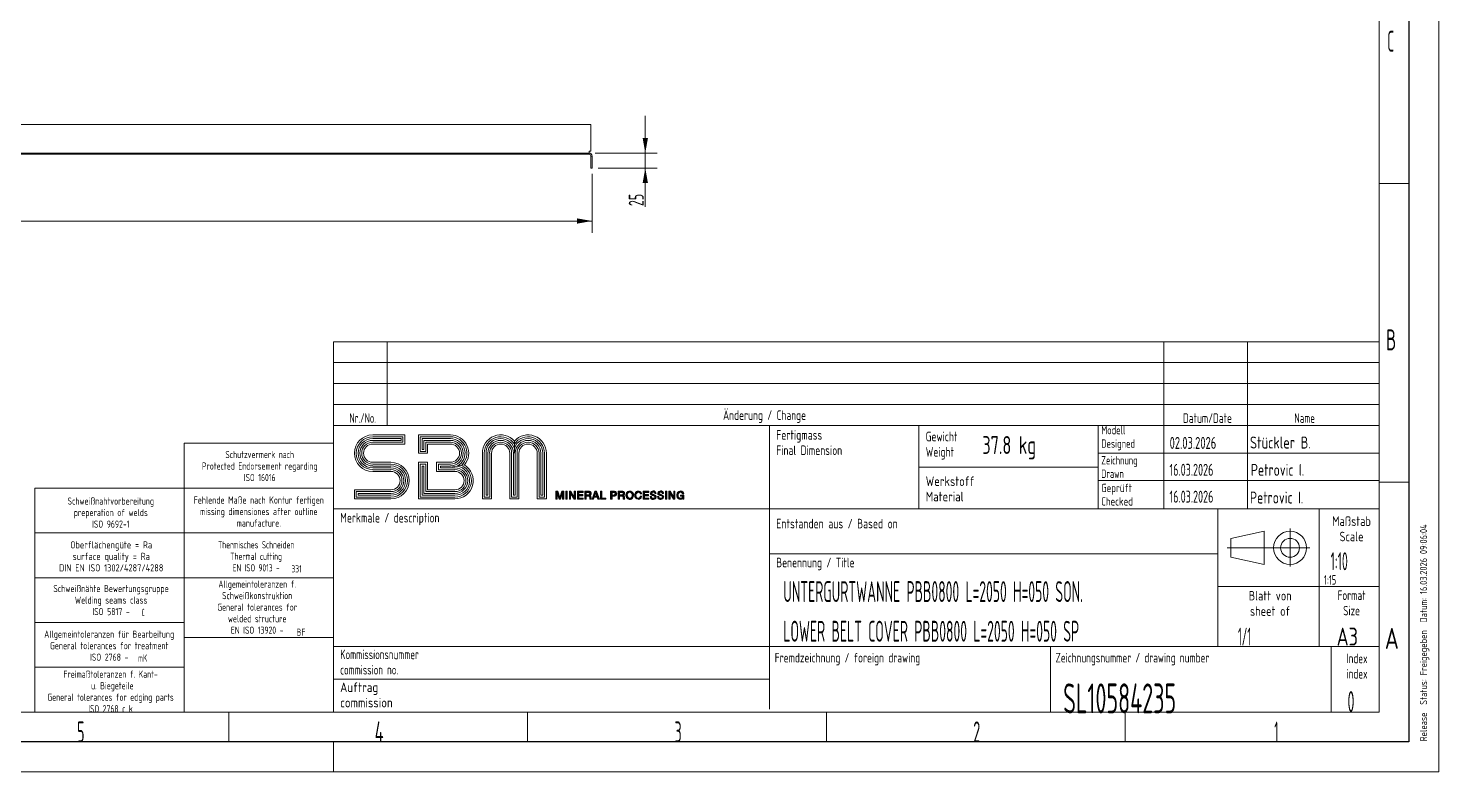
# Model space of a CAD drawing. Header units: millimetres. Extents: x 0 to 420, y 0 to 297.
# Drawn here: x 183.9 to 420, y 0 to 124.5 of the extents above; entities that cross this region are included whole.
import ezdxf
from ezdxf.lldxf.tags import DXFTag

# ---------------------------------------------------------------- set-up
doc = ezdxf.new("R2010")
doc.units = ezdxf.units.MM
doc.layers.add('1', color=7, linetype='Continuous', true_color=0xffffff)
doc.layers.add('101', color=7, linetype='Continuous', true_color=0xffffff)
doc.styles.add('iso-1', font='isocp.shx')
tags = doc.linetypes.add('DASHDOT', pattern=[70, 31, -13, 13, -13]).pattern_tags.tags
tags[10:11] = [DXFTag(74, 4), DXFTag(75, 0), DXFTag(340, '0'), DXFTag(46, 0.0), DXFTag(50, 0.0), DXFTag(44, 0.0), DXFTag(45, 0.0)]
tags[8:9] = [DXFTag(74, 4), DXFTag(75, 0), DXFTag(340, '0'), DXFTag(46, 0.0), DXFTag(50, 0.0), DXFTag(44, 0.0), DXFTag(45, 0.0)]
tags[6:7] = [DXFTag(74, 4), DXFTag(75, 0), DXFTag(340, '0'), DXFTag(46, 0.0), DXFTag(50, 0.0), DXFTag(44, 0.0), DXFTag(45, 0.0)]
tags[4:5] = [DXFTag(74, 4), DXFTag(75, 0), DXFTag(340, '0'), DXFTag(46, 0.0), DXFTag(50, 0.0), DXFTag(44, 0.0), DXFTag(45, 0.0)]
tags = doc.linetypes.add('DASHED', pattern=[25.72, 12.86, -12.86]).pattern_tags.tags
tags[6:7] = [DXFTag(74, 4), DXFTag(75, 0), DXFTag(340, '0'), DXFTag(46, 0.0), DXFTag(50, 0.0), DXFTag(44, 0.0), DXFTag(45, 0.0)]
tags[4:5] = [DXFTag(74, 4), DXFTag(75, 0), DXFTag(340, '0'), DXFTag(46, 0.0), DXFTag(50, 0.0), DXFTag(44, 0.0), DXFTag(45, 0.0)]
doc.dimstyles.get("Standard").update_dxf_attribs({"dimtxt": 0.18, "dimasz": 0.18, "dimexe": 0.18, "dimexo": 0.0625, "dimgap": 0.09, "dimtad": 0, "dimtih": 1, "dimtoh": 1, "dimdec": 4, "dimzin": 0, "dimdsep": 46, "dimtxsty": 'Standard', "dimcen": 0.09, "dimadec": 0, "dimazin": 0, "dimtfac": 1, "dimtdec": 4, "dimtofl": 0, "dimtmove": 0, "dimatfit": 3, "dimfxl": 1, "dimtolj": 1, "dimtzin": 0, "dimarcsym": 0})

# ---------------------------------------------------------------- blocks, each defined once
blk = doc.blocks.new('ISO2768', base_point=(185, 17.5))
at = {"layer": '1', "color": 4, "linetype": 'Continuous', "lineweight": 18}
for p, q in [((185, 25), (210, 25)), ((185, 25), (185, 17.5)), ((210, 25), (210, 17.5)), ((185, 17.5), (210, 17.5))]:
    blk.add_line(p, q, dxfattribs=at)
at = {"layer": '1', "color": 1, "linetype": 'Continuous', "lineweight": 13, "insert": (197.46, 18.59), "char_height": 1.2, "attachment_point": 8, "line_spacing_factor": 0.963855, "style": 'iso-1'}
blk.add_mtext('\\W0.7111;Allgemeintoleranzen für Bearbeitung\\PGeneral tolerances for treatment\\PISO 2768 -', dxfattribs=at)
at = {"layer": '1', "color": 3, "linetype": 'Continuous', "lineweight": 13, "insert": (202.29, 18.45), "char_height": 1.2, "attachment_point": 7, "line_spacing_factor": 0.963855, "style": 'iso-1'}
blk.add_mtext('\\W0.6563;mK', dxfattribs=at)
blk = doc.blocks.new('ISO16016', base_point=(210, 47.5))
at = {"layer": '1', "color": 4, "linetype": 'Continuous', "lineweight": 18}
for p, q in [((210, 55), (235, 55)), ((210, 55), (210, 47.5)), ((235, 55), (235, 47.5)), ((210, 47.5), (235, 47.5))]:
    blk.add_line(p, q, dxfattribs=at)
at = {"layer": '1', "color": 1, "linetype": 'Continuous', "lineweight": 13, "insert": (222.65, 48.66), "char_height": 1.2, "attachment_point": 8, "line_spacing_factor": 0.963855, "style": 'iso-1'}
blk.add_mtext('\\W0.6940;Schutzvermerk nach\\PProtected Endorsement regarding\\PISO 16016', dxfattribs=at)
blk = doc.blocks.new('Nach Kontur fertigen', base_point=(210, 40))
at = {"layer": '1', "color": 4, "linetype": 'Continuous', "lineweight": 18}
for p, q in [((210, 47.5), (235, 47.5)), ((210, 40), (210, 47.5)), ((235, 47.5), (235, 40)), ((235, 40), (210, 40))]:
    blk.add_line(p, q, dxfattribs=at)
at = {"layer": '1', "color": 1, "linetype": 'Continuous', "lineweight": 13, "insert": (222.5, 41.04), "char_height": 1.2, "attachment_point": 8, "line_spacing_factor": 0.963855, "style": 'iso-1'}
blk.add_mtext('\\W0.7060;Fehlende Maße nach Kontur fertigen\\Pmissing dimensiones after outline\\Pmanufacture.', dxfattribs=at)
blk = doc.blocks.new('ISO9013 - Thermisches Schneiden', base_point=(210, 32.5))
at = {"layer": '1', "color": 4, "linetype": 'Continuous', "lineweight": 18}
for p, q in [((210, 40), (210, 32.5)), ((210, 40), (235, 40)), ((235, 40), (235, 32.5)), ((210, 32.5), (235, 32.5))]:
    blk.add_line(p, q, dxfattribs=at)
at = {"layer": '1', "color": 1, "linetype": 'Continuous', "lineweight": 13, "insert": (222.06, 33.55), "char_height": 1.2, "attachment_point": 8, "line_spacing_factor": 0.963855, "style": 'iso-1'}
blk.add_mtext('\\W0.6723;Thermisches Schneiden\\PThermal cutting\\PEN ISO 9013 -', dxfattribs=at)
at = {"layer": '1', "color": 3, "linetype": 'Continuous', "lineweight": 13, "insert": (227.97, 33.37), "char_height": 1.2, "attachment_point": 7, "line_spacing_factor": 0.963855, "style": 'iso-1'}
blk.add_mtext('\\W0.6756;331', dxfattribs=at)
blk = doc.blocks.new('ISO9013 - Thermisches Schneiden [SBM]', base_point=(210, 32.5))
at = {"layer": '1', "color": 18, "linetype": 'Continuous', "lineweight": 25}
blk.add_blockref('ISO9013 - Thermisches Schneiden', (210, 32.5), dxfattribs=at)
blk = doc.blocks.new('ISO13920 - Allg_Tol_ f_ Schweißkonst_', base_point=(210, 22.5))
at = {"layer": '1', "color": 4, "linetype": 'Continuous', "lineweight": 18}
for p, q in [((210, 32.5), (210, 22.5)), ((210, 32.5), (235, 32.5)), ((235, 32.5), (235, 22.5)), ((210, 22.5), (235, 22.5))]:
    blk.add_line(p, q, dxfattribs=at)
at = {"layer": '1', "color": 1, "linetype": 'Continuous', "lineweight": 13, "insert": (222.23, 23.11), "char_height": 1.2, "attachment_point": 8, "line_spacing_factor": 0.963855, "style": 'iso-1'}
blk.add_mtext('\\W0.6988;Allgemeintoleranzen f.\\PSchweißkonstruktion\\PGeneral tolerances for\\Pwelded structure\\PEN ISO 13920 -', dxfattribs=at)
at = {"layer": '1', "color": 3, "linetype": 'Continuous', "lineweight": 13, "insert": (228.83, 22.78), "char_height": 1.2, "attachment_point": 7, "line_spacing_factor": 0.963855, "style": 'iso-1'}
blk.add_mtext('\\W0.6994;BF', dxfattribs=at)
blk = doc.blocks.new('ISO13920 - Allg_ Tol_ f_ Schweißkonst_ [SBM]', base_point=(210, 22.5))
at = {"layer": '1', "color": 18, "linetype": 'Continuous', "lineweight": 25}
blk.add_blockref('ISO13920 - Allg_Tol_ f_ Schweißkonst_', (210, 22.5), dxfattribs=at)
blk = doc.blocks.new('DIN_EN_ISO1302_A2', base_point=(185, 32.5))
at = {"layer": '1', "color": 4, "linetype": 'Continuous', "lineweight": 18}
for p, q in [((210, 40), (185, 40)), ((185, 40), (185, 32.5)), ((210, 32.5), (210, 40)), ((185, 32.5), (210, 32.5))]:
    blk.add_line(p, q, dxfattribs=at)
at = {"layer": '1', "color": 1, "linetype": 'Continuous', "lineweight": 13, "insert": (197.8, 33.54), "char_height": 1.2, "attachment_point": 8, "line_spacing_factor": 0.963855, "style": 'iso-1'}
blk.add_mtext('\\W0.8226;Oberflächengüte = Ra\\Psurface quality = Ra\\PDIN EN ISO 1302/4287/4288', dxfattribs=at)
blk = doc.blocks.new('ISO5817', base_point=(185, 25))
at = {"layer": '1', "color": 4, "linetype": 'Continuous', "lineweight": 18}
for p, q in [((185, 32.5), (185, 25)), ((185, 32.5), (210, 32.5)), ((210, 32.5), (210, 25)), ((185, 25), (210, 25))]:
    blk.add_line(p, q, dxfattribs=at)
at = {"layer": '1', "color": 1, "linetype": 'Continuous', "lineweight": 13, "insert": (197.77, 26.22), "char_height": 1.2, "attachment_point": 8, "line_spacing_factor": 0.963855, "style": 'iso-1'}
blk.add_mtext('\\W0.7101;Schweißnähte Bewertungsgruppe\\PWelding seams class\\PISO 5817 -', dxfattribs=at)
at = {"layer": '1', "color": 3, "linetype": 'Continuous', "lineweight": 13, "insert": (202.9, 26.08), "char_height": 1.2, "attachment_point": 7, "line_spacing_factor": 0.963855, "style": 'iso-1'}
blk.add_mtext('\\W0.5104;C', dxfattribs=at)
blk = doc.blocks.new('ISO9692-1', base_point=(185, 40))
at = {"layer": '1', "color": 4, "linetype": 'Continuous', "lineweight": 18}
for p, q in [((185, 47.5), (210, 47.5)), ((185, 40), (185, 47.5)), ((210, 47.5), (210, 40)), ((210, 40), (185, 40))]:
    blk.add_line(p, q, dxfattribs=at)
at = {"layer": '1', "color": 1, "linetype": 'Continuous', "lineweight": 13, "insert": (197.73, 40.87), "char_height": 1.2, "attachment_point": 8, "line_spacing_factor": 0.963855, "style": 'iso-1'}
blk.add_mtext('\\W0.7053;Schweißnahtvorbereitung\\Ppreperation of welds\\PISO 9692-1', dxfattribs=at)
blk = doc.blocks.new('ISO2768_kb - Freimaßtoleranzen f_ Kant- u_ Biegeteile', base_point=(185, 10))
at = {"layer": '1', "color": 4, "linetype": 'Continuous', "lineweight": 18}
for p, q in [((185, 17.5), (185, 10)), ((185, 17.5), (210, 17.5)), ((210, 17.5), (210, 10)), ((185, 10), (210, 10))]:
    blk.add_line(p, q, dxfattribs=at)
at = {"layer": '1', "color": 1, "linetype": 'Continuous', "lineweight": 13, "insert": (197.69, 9.96), "char_height": 1.2, "attachment_point": 8, "line_spacing_factor": 0.963855, "style": 'iso-1'}
blk.add_mtext('\\W0.6948;Freimaßtoleranzen f. Kant-\\P u. Biegeteile\\PGeneral tolerances for edging parts\\PISO 2768 c k', dxfattribs=at)
blk = doc.blocks.new('_U4')
at = {"layer": '1', "color": 3, "lineweight": 13}
for p, q in [((278.28, 100.08), (278.28, 90.21)), ((73.28, 97.83), (73.28, 90.21)), ((278.28, 92.21), (73.28, 92.21))]:
    blk.add_line(p, q, dxfattribs=at)
at = {"layer": '1', "color": 3, "lineweight": 25}
for points in [[(73.28, 92.21), (75.78, 92.65), (75.78, 91.77)], [(278.28, 92.21), (275.78, 91.77), (275.78, 92.65)]]:
    blk.add_solid(points, dxfattribs=at)
at = {"layer": '1', "color": 2, "linetype": 'Continuous', "lineweight": 18, "char_height": 2.5, "attachment_point": 7, "line_spacing_factor": 0.963855, "style": 'iso-1'}
for s, insert in [('\\W0.6891;L =', (168.96, 92.73)), ('\\W0.7031;2050', (176.42, 92.73))]:
    blk.add_mtext(s, dxfattribs=dict(at, insert=insert))
blk = doc.blocks.new('_U22')
at = {"layer": '1', "color": 3, "lineweight": 13}
for p, q in [((287.19, 109.83), (287.19, 94.59)), ((278.78, 103.58), (289.19, 103.58)), ((279.28, 101.08), (289.19, 101.08))]:
    blk.add_line(p, q, dxfattribs=at)
at = {"layer": '1', "color": 3, "lineweight": 25}
for points in [[(287.19, 103.58), (286.75, 106.08), (287.63, 106.08)], [(287.19, 101.08), (287.63, 98.58), (286.75, 98.58)]]:
    blk.add_solid(points, dxfattribs=at)
at = {"layer": '1', "color": 2, "linetype": 'Continuous', "lineweight": 18, "insert": (286.92, 94.7), "char_height": 2.5, "attachment_point": 7, "rotation": 90, "line_spacing_factor": 0.963855, "style": 'iso-1'}
blk.add_mtext('\\W0.6474;25', dxfattribs=at)

msp = doc.modelspace()

# ---------------------------------------------------------------- linework, layer by layer
at = {"layer": '1', "color": 4, "linetype": 'Continuous', "lineweight": 18}
for p, q in [((420, 297), (420, 0)), ((235, 72), (235, 10)), ((235, 72), (410, 72)), ((410, 72), (410, 10)), ((235, 58), (410, 58)), ((235, 58), (308, 58)), ((235, 58), (235, 44)), ((308, 58), (308, 10.5)), ((308, 44), (308, 58)), ((363, 58), (363, 44)), ((235, 44), (410, 44)), ((308, 44), (235, 44)), ((383, 44), (383, 21)), ((385.22, 39.08), (390.76, 40.27)), ((390.76, 34.73), (390.76, 40.27)), ((385.22, 35.92), (385.22, 39.08)), ((308, 36.5), (383, 36.5)), ((385.22, 35.92), (390.76, 34.73)), ((235, 21), (410, 21)), ((355, 21), (355, 10)), ((235, 10), (410, 10)), ((235, 5), (235, 0)), ((420, 0), (0, 0))]:
    msp.add_line(p, q, dxfattribs=at)
at = {"layer": '1', "color": 4, "linetype": 'Continuous', "lineweight": 25}
for p, q in [((415, 292), (415, 5)), ((415, 5), (20, 5))]:
    msp.add_line(p, q, dxfattribs=at)
at = {"layer": '1', "color": 1, "linetype": 'Continuous', "lineweight": 13}
for p, q in [((410, 10), (410, 287)), ((415, 98.5), (410, 98.5)), ((244, 58), (244, 72)), ((374, 72), (374, 44)), ((388, 72), (388, 44)), ((235, 68.5), (410, 68.5)), ((235, 65), (410, 65)), ((235, 61.5), (410, 61.5)), ((333, 58), (333, 44)), ((363, 53.37), (410, 53.37)), ((363, 51), (333, 51)), ((363, 48.74), (410, 48.74)), ((415, 48.5), (410, 48.5)), ((400, 44), (400, 21)), ((383, 31), (410, 31)), ((402, 21), (402, 10)), ((235, 15.5), (308, 15.5)), ((25, 10), (410, 10)), ((217.5, 10), (217.5, 5)), ((267.5, 10), (267.5, 5)), ((317.5, 10), (317.5, 5)), ((367.5, 10), (367.5, 5))]:
    msp.add_line(p, q, dxfattribs=at)
at = {"layer": '1', "color": 1, "linetype": 'Continuous', "lineweight": 18}
for p, q in [((246.92, 56.4), (241.56, 56.4)), ((246.61, 56.09), (241.56, 56.09)), ((246.31, 55.78), (241.56, 55.78)), ((241.56, 55.48), (246.31, 55.48)), ((241.56, 55.17), (246.61, 55.17)), ((241.56, 54.87), (246.92, 54.87)), ((246.31, 55.48), (246.31, 55.78)), ((246.61, 55.17), (246.61, 56.09)), ((246.92, 54.87), (246.92, 56.4)), ((249.21, 56.4), (249.21, 53.34)), ((254.57, 56.4), (249.21, 56.4)), ((254.57, 56.09), (249.52, 56.09)), ((249.52, 56.09), (249.52, 53.64)), ((254.57, 55.78), (249.83, 55.78)), ((249.83, 55.78), (249.83, 53.95)), ((250.13, 55.48), (254.57, 55.48)), ((250.13, 53.95), (250.13, 55.48)), ((250.44, 55.17), (254.57, 55.17)), ((250.44, 53.64), (250.44, 55.17)), ((250.74, 54.87), (254.57, 54.87)), ((250.74, 53.34), (250.74, 54.87)), ((265.28, 55.36), (265.28, 53.34)), ((249.21, 53.34), (250.74, 53.34)), ((249.52, 53.64), (250.44, 53.64)), ((249.83, 53.95), (250.13, 53.95)), ((259.92, 53.34), (259.92, 45.69)), ((260.23, 53.34), (260.23, 45.99)), ((260.54, 53.34), (260.54, 46.3)), ((260.84, 46.3), (260.84, 53.34)), ((261.15, 45.99), (261.15, 53.34)), ((261.45, 45.69), (261.45, 53.34)), ((264.51, 53.34), (264.51, 45.69)), ((264.82, 53.34), (264.82, 45.99)), ((265.13, 53.34), (265.13, 46.3)), ((265.43, 46.3), (265.43, 53.34)), ((265.74, 45.99), (265.74, 53.34)), ((266.04, 45.69), (266.04, 53.34)), ((269.1, 53.34), (269.1, 45.69)), ((269.41, 53.34), (269.41, 45.99)), ((269.72, 53.34), (269.72, 46.3)), ((270.02, 46.3), (270.02, 53.34)), ((270.33, 45.99), (270.33, 53.34)), ((270.63, 45.69), (270.63, 53.34)), ((241.56, 51.81), (244.62, 51.81)), ((244.62, 51.5), (241.56, 51.5)), ((244.62, 51.19), (241.56, 51.19)), ((241.56, 50.89), (244.62, 50.89)), ((241.56, 50.58), (244.62, 50.58)), ((241.56, 50.28), (244.62, 50.28)), ((249.21, 51.81), (249.21, 45.69)), ((250.74, 51.81), (249.21, 51.81)), ((249.52, 51.5), (249.52, 45.99)), ((250.44, 51.5), (249.52, 51.5)), ((249.83, 51.19), (249.83, 46.3)), ((250.13, 51.19), (249.83, 51.19)), ((250.13, 46.6), (250.13, 51.19)), ((250.44, 46.91), (250.44, 51.5)), ((250.74, 47.22), (250.74, 51.81)), ((252.27, 51.81), (252.27, 50.28)), ((254.57, 51.81), (252.27, 51.81)), ((252.27, 50.28), (255.33, 50.28)), ((252.58, 51.5), (252.58, 50.58)), ((254.57, 51.5), (252.58, 51.5)), ((252.58, 50.58), (255.33, 50.58)), ((252.89, 51.19), (252.89, 50.89)), ((254.57, 51.19), (252.89, 51.19)), ((252.89, 50.89), (255.33, 50.89)), ((256.91, 51.37), (254.95, 51.04)), ((238.5, 47.22), (238.5, 45.69)), ((244.62, 47.22), (238.5, 47.22)), ((238.5, 45.69), (244.62, 45.69)), ((238.81, 46.91), (238.81, 45.99)), ((244.62, 46.91), (238.81, 46.91)), ((238.81, 45.99), (244.62, 45.99)), ((239.12, 46.6), (239.12, 46.3)), ((244.62, 46.6), (239.12, 46.6)), ((239.12, 46.3), (244.62, 46.3)), ((249.21, 45.69), (255.33, 45.69)), ((249.52, 45.99), (255.33, 45.99)), ((249.83, 46.3), (255.33, 46.3)), ((255.33, 46.6), (250.13, 46.6)), ((255.33, 46.91), (250.44, 46.91)), ((255.33, 47.22), (250.74, 47.22)), ((259.92, 45.69), (261.45, 45.69)), ((260.23, 45.99), (261.15, 45.99)), ((260.54, 46.3), (260.84, 46.3)), ((264.51, 45.69), (266.04, 45.69)), ((264.82, 45.99), (265.74, 45.99)), ((265.13, 46.3), (265.43, 46.3)), ((269.1, 45.69), (270.63, 45.69)), ((269.41, 45.99), (270.33, 45.99)), ((269.72, 46.3), (270.02, 46.3))]:
    msp.add_line(p, q, dxfattribs=at)
at = {"layer": '1', "color": 6, "linetype": 'Continuous', "lineweight": 18}
for p, q in [((272.21, 46.97), (272.21, 45.63)), ((272.54, 46.97), (272.21, 46.97)), ((272.21, 45.63), (272.44, 45.63)), ((272.33, 46.9), (272.46, 46.9)), ((272.33, 45.69), (272.33, 46.9)), ((272.44, 46.66), (272.8, 45.63)), ((272.44, 45.63), (272.44, 46.66)), ((272.46, 46.9), (272.87, 45.69)), ((272.9, 45.92), (272.54, 46.97)), ((272.8, 45.63), (272.99, 45.63)), ((272.87, 45.69), (272.92, 45.69)), ((273.24, 46.97), (272.9, 45.92)), ((272.92, 45.69), (273.33, 46.9)), ((272.99, 45.63), (273.35, 46.66)), ((273.56, 46.97), (273.24, 46.97)), ((273.33, 46.9), (273.45, 46.9)), ((273.35, 46.66), (273.35, 45.63)), ((273.35, 45.63), (273.56, 45.63)), ((273.45, 46.9), (273.45, 45.69)), ((273.56, 45.63), (273.56, 46.97)), ((274.13, 46.97), (273.9, 46.97)), ((273.9, 46.97), (273.9, 45.63)), ((273.9, 45.63), (274.13, 45.63)), ((274.02, 45.69), (274.02, 46.9)), ((274.13, 45.63), (274.13, 46.97)), ((274.48, 46.97), (274.48, 45.63)), ((274.71, 46.97), (274.48, 46.97)), ((274.48, 45.63), (274.69, 45.63)), ((274.58, 46.9), (274.63, 46.9)), ((274.58, 45.69), (274.58, 46.9)), ((274.63, 46.9), (275.36, 45.69)), ((274.69, 46.61), (275.28, 45.63)), ((274.69, 45.63), (274.69, 46.61)), ((275.3, 45.97), (274.71, 46.97)), ((275.28, 45.63), (275.52, 45.63)), ((275.3, 46.97), (275.3, 45.97)), ((275.52, 46.97), (275.3, 46.97)), ((275.36, 45.69), (275.41, 45.69)), ((275.41, 45.69), (275.41, 46.9)), ((275.52, 45.63), (275.52, 46.97)), ((275.86, 46.97), (275.86, 45.63)), ((276.79, 46.97), (275.86, 46.97)), ((275.86, 45.63), (276.8, 45.63)), ((275.98, 46.87), (275.98, 45.73)), ((276.73, 46.87), (275.98, 46.87)), ((275.98, 46.31), (276.67, 46.31)), ((275.98, 45.73), (276.73, 45.73)), ((276.09, 46.77), (276.79, 46.77)), ((276.09, 46.41), (276.09, 46.77)), ((276.74, 46.41), (276.09, 46.41)), ((276.09, 46.22), (276.74, 46.22)), ((276.09, 45.83), (276.09, 46.22)), ((276.8, 45.83), (276.09, 45.83)), ((276.74, 46.22), (276.74, 46.41)), ((276.79, 46.77), (276.79, 46.97)), ((276.8, 45.63), (276.8, 45.83)), ((277.07, 46.97), (277.07, 45.63)), ((277.69, 46.97), (277.07, 46.97)), ((277.07, 45.63), (277.3, 45.63)), ((277.18, 46.87), (277.18, 45.73)), ((277.18, 46.87), (277.69, 46.87)), ((277.78, 46.26), (277.18, 46.26)), ((277.3, 46.35), (277.3, 46.78)), ((277.3, 46.78), (277.66, 46.78)), ((277.68, 46.35), (277.3, 46.35)), ((277.3, 46.17), (277.63, 46.17)), ((277.3, 45.63), (277.3, 46.17)), ((277.7, 46.35), (277.68, 46.35)), ((277.74, 46.97), (277.69, 46.97)), ((277.92, 46.26), (277.91, 46.26)), ((277.92, 45.64), (277.92, 45.63)), ((277.92, 45.63), (278.17, 45.63)), ((278.77, 46.97), (278.27, 45.63)), ((278.27, 45.63), (278.5, 45.63)), ((278.42, 45.73), (278.83, 46.87)), ((278.5, 45.63), (278.63, 45.98)), ((278.55, 46.07), (279.23, 46.07)), ((278.63, 45.98), (279.14, 45.98)), ((278.68, 46.16), (278.88, 46.73)), ((279.09, 46.16), (278.68, 46.16)), ((279.01, 46.97), (278.77, 46.97)), ((278.83, 46.87), (278.94, 46.87)), ((278.88, 46.73), (279.09, 46.16)), ((278.94, 46.87), (279.36, 45.73)), ((279.51, 45.63), (279.01, 46.97)), ((279.14, 45.98), (279.27, 45.63)), ((279.27, 45.63), (279.51, 45.63)), ((279.7, 46.97), (279.7, 45.63)), ((279.93, 46.97), (279.7, 46.97)), ((279.7, 45.63), (280.59, 45.63)), ((279.81, 46.87), (279.81, 45.73)), ((279.81, 45.73), (280.47, 45.73)), ((279.93, 45.83), (279.93, 46.97)), ((280.59, 45.83), (279.93, 45.83)), ((280.59, 45.63), (280.59, 45.83)), ((281.39, 46.97), (281.39, 45.63)), ((281.96, 46.97), (281.39, 46.97)), ((281.39, 45.63), (281.62, 45.63)), ((281.5, 46.87), (282.01, 46.87)), ((281.5, 46.87), (281.5, 45.73)), ((282.01, 46.26), (281.5, 46.26)), ((281.62, 46.78), (281.95, 46.78)), ((281.62, 46.33), (281.62, 46.78)), ((281.95, 46.33), (281.62, 46.33)), ((281.62, 46.14), (281.96, 46.14)), ((281.62, 45.63), (281.62, 46.14)), ((281.97, 46.33), (281.95, 46.33)), ((282.03, 46.97), (281.96, 46.97)), ((282.67, 46.97), (282.67, 45.63)), ((283.28, 46.97), (282.67, 46.97)), ((282.67, 45.63), (282.89, 45.63)), ((282.78, 46.87), (283.28, 46.87)), ((282.78, 46.87), (282.78, 45.73)), ((283.38, 46.26), (282.78, 46.26)), ((282.89, 46.35), (282.89, 46.78)), ((282.89, 46.78), (283.26, 46.78)), ((283.27, 46.35), (282.89, 46.35)), ((282.89, 46.17), (283.23, 46.17)), ((282.89, 45.63), (282.89, 46.17)), ((283.3, 46.35), (283.27, 46.35)), ((283.34, 46.97), (283.28, 46.97)), ((283.52, 46.26), (283.51, 46.26)), ((283.51, 45.64), (283.52, 45.63)), ((283.52, 45.63), (283.76, 45.63)), ((286.33, 46.57), (286.34, 46.54)), ((286.34, 46.54), (286.56, 46.54)), ((286.56, 46.14), (286.35, 46.14)), ((286.56, 46.08), (286.56, 46.14)), ((286.84, 46.97), (286.84, 45.63)), ((287.77, 46.97), (286.84, 46.97)), ((286.84, 45.63), (287.78, 45.63)), ((286.95, 46.87), (286.95, 45.73)), ((287.71, 46.87), (286.95, 46.87)), ((286.95, 46.31), (287.65, 46.31)), ((286.95, 45.73), (287.71, 45.73)), ((287.07, 46.77), (287.77, 46.77)), ((287.07, 46.41), (287.07, 46.77)), ((287.71, 46.41), (287.07, 46.41)), ((287.07, 46.22), (287.71, 46.22)), ((287.07, 45.83), (287.07, 46.22)), ((287.78, 45.83), (287.07, 45.83)), ((287.71, 46.22), (287.71, 46.41)), ((287.77, 46.77), (287.77, 46.97)), ((287.78, 45.63), (287.78, 45.83)), ((288.21, 46.07), (287.98, 46.07)), ((288.21, 46.04), (288.21, 46.07)), ((288.77, 46.6), (288.78, 46.57)), ((288.78, 46.57), (289, 46.57)), ((288.87, 46.68), (288.87, 46.68)), ((289.45, 46.07), (289.23, 46.07)), ((289.45, 46.04), (289.45, 46.07)), ((290.02, 46.6), (290.02, 46.57)), ((290.02, 46.57), (290.24, 46.57)), ((290.11, 46.68), (290.11, 46.68)), ((290.55, 46.97), (290.55, 45.63)), ((290.77, 46.97), (290.55, 46.97)), ((290.55, 45.63), (290.77, 45.63)), ((290.66, 45.69), (290.66, 46.9)), ((290.77, 45.63), (290.77, 46.97)), ((291.12, 46.97), (291.12, 45.63)), ((291.35, 46.97), (291.12, 46.97)), ((291.12, 45.63), (291.33, 45.63)), ((291.22, 46.9), (291.27, 46.9)), ((291.22, 45.69), (291.22, 46.9)), ((291.27, 46.9), (292, 45.69)), ((291.33, 45.63), (291.33, 46.61)), ((291.33, 46.61), (291.92, 45.63)), ((291.94, 45.97), (291.35, 46.97)), ((291.92, 45.63), (292.16, 45.63)), ((291.94, 46.97), (291.94, 45.97)), ((292.16, 46.97), (291.94, 46.97)), ((292, 45.69), (292.05, 45.69)), ((292.05, 45.69), (292.05, 46.9)), ((292.16, 45.63), (292.16, 46.97)), ((293.09, 46.33), (293.09, 46.15)), ((293.63, 46.33), (293.09, 46.33)), ((293.09, 46.15), (293.43, 46.15)), ((293.52, 46.22), (293.2, 46.22)), ((293.39, 46.57), (293.4, 46.54)), ((293.4, 46.54), (293.62, 46.54)), ((293.43, 45.76), (293.46, 45.78)), ((293.46, 45.78), (293.49, 45.63)), ((293.49, 45.63), (293.63, 45.63)), ((293.52, 46.02), (293.52, 46.22)), ((293.52, 46.02), (293.55, 45.7)), ((293.63, 45.63), (293.63, 46.33))]:
    msp.add_line(p, q, dxfattribs=at)
at = {"layer": '1', "color": 1, "linetype": 'DASHDOT', "lineweight": 13}
for p, q in [((395.11, 34.38), (395.11, 40.73)), ((384.57, 37.5), (398.43, 37.5))]:
    msp.add_line(p, q, dxfattribs=at)
at = {"layer": '1', "color": 4, "linetype": 'Continuous', "lineweight": 18}
for radius in [2.77, 1.58]:
    msp.add_circle((395.11, 37.5), radius, dxfattribs=at)
at = {"layer": '1', "color": 1, "linetype": 'Continuous', "lineweight": 18}
for centre, radius, start, end in [((241.56, 53.34), 3.06, 90, 270), ((241.56, 53.34), 2.75, 90, 270), ((241.56, 53.34), 2.45, 90, 270), ((241.56, 53.34), 2.14, 90, 270), ((241.56, 53.34), 1.84, 90, 270), ((241.56, 53.34), 1.53, 90, 270), ((254.57, 53.34), 3.06, 319.9677, 90), ((254.57, 53.34), 2.75, 311.8088, 90), ((254.57, 53.34), 2.45, 297.5778, 90), ((254.57, 53.34), 2.14, 270, 90), ((254.57, 53.34), 1.84, 270, 90), ((254.57, 53.34), 1.53, 270, 90), ((262.98, 53.34), 3.06, 41.4096, 180), ((262.98, 53.34), 2.75, 33.5573, 180), ((262.98, 53.34), 2.45, 20.3641, 180), ((262.98, 53.34), 2.14, 360, 180), ((262.98, 53.34), 1.84, 360, 180), ((262.98, 53.34), 1.53, 360, 180), ((267.57, 53.34), 3.06, 360, 138.5904), ((267.57, 53.34), 2.75, 360, 146.4427), ((267.57, 53.34), 2.45, 360, 159.6359), ((267.57, 53.34), 2.14, 360, 180), ((267.57, 53.34), 1.84, 360, 180), ((267.57, 53.34), 1.53, 360, 180), ((244.62, 48.75), 3.06, 270, 90), ((244.62, 48.75), 2.75, 270, 90), ((244.62, 48.75), 2.45, 270, 90), ((244.62, 48.75), 2.14, 270, 90), ((244.62, 48.75), 1.84, 270, 90), ((244.62, 48.75), 1.53, 270, 90), ((255.33, 48.75), 3.06, 270, 58.957), ((255.33, 48.75), 2.75, 270, 67.1158), ((255.33, 48.75), 2.45, 270, 81.3468), ((255.33, 48.75), 2.14, 270, 90), ((255.33, 48.75), 1.84, 270, 90), ((255.33, 48.75), 1.53, 270, 90)]:
    msp.add_arc(centre, radius, start, end, dxfattribs=at)
at = {"layer": '1', "color": 6, "linetype": 'Continuous', "lineweight": 18}
for centre, radius, start, end in [((277.64, 45.7), 0.471, 85.2101, 90.5249), ((277.67, 46.56), 0.223, 4.9005, 90.4567), ((277.65, 45.82), 0.352, 78.0994, 85.2101), ((277.69, 46.57), 0.302, 270, 90), ((277.69, 46.56), 0.204, 274.1582, 4.9004), ((277.67, 45.92), 0.255, 71.2107, 78.0994), ((277.7, 46.27), 0.703, 82.5347, 86.7103), ((277.68, 45.97), 0.203, 62.6007, 71.2108), ((277.74, 46), 0.271, 352.0688, 79.5068), ((277.7, 45.99), 0.17, 52.3105, 62.6006), ((277.71, 46.38), 0.589, 77.5536, 82.5346), ((277.7, 46), 0.16, 41.3626, 52.3103), ((277.69, 45.99), 0.176, 31.4066, 41.3626), ((277.73, 46.43), 0.531, 72.0229, 77.5537), ((277.66, 45.97), 0.218, 23.36, 31.4065), ((277.61, 45.95), 0.266, 16.7661, 23.3601), ((277.5, 45.92), 0.384, 12.2018, 16.766), ((277.4, 45.9), 0.483, 8.5735, 12.2017), ((277.22, 45.87), 0.666, 5.9448, 8.5735), ((277.09, 45.86), 0.803, 3.7631, 5.9448), ((277.77, 46.56), 0.399, 64.6564, 72.0228), ((276.7, 45.83), 1.19, 2.2919, 3.7631), ((276.83, 45.84), 1.06, 0.6338, 2.2919), ((273.07, 45.79), 4.82, 0.2701, 0.6337), ((283.3, 45.84), 5.41, 180.2701, 180.5936), ((278.56, 45.79), 0.675, 180.5936, 183.1866), ((278.44, 45.79), 0.549, 183.1865, 186.3788), ((278.22, 45.76), 0.332, 186.3788, 191.6496), ((278.19, 45.76), 0.301, 191.6496, 197.4718), ((277.82, 46.53), 0.283, 288.5643, 298.953), ((278.09, 45.72), 0.191, 197.4719, 206.6163), ((277.88, 46.07), 0.196, 64.419, 75.6506), ((277.79, 46.6), 0.356, 56.4087, 64.6564), ((277.81, 46.56), 0.314, 298.9529, 308.3029), ((277.87, 46.05), 0.219, 54.3456, 64.4191), ((277.81, 46.64), 0.311, 46.9821, 56.4087), ((277.87, 46.06), 0.213, 46.4532, 54.3455), ((277.81, 46.55), 0.301, 308.3029, 318.0437), ((278.69, 45.86), 0.69, 172.0688, 191.5702), ((277.83, 46.65), 0.289, 36.8309, 46.9821), ((277.84, 46.03), 0.25, 39.7233, 46.4532), ((277.81, 46.55), 0.308, 318.0437, 327.5706), ((277.86, 46.04), 0.227, 32.2959, 39.7234), ((277.83, 46.02), 0.269, 26.0298, 32.2959), ((277.82, 46.65), 0.292, 26.7823, 36.8309), ((277.8, 46.56), 0.313, 327.5705, 336.9566), ((277.82, 46.02), 0.277, 19.9457, 26.0298), ((277.79, 46.64), 0.326, 17.7788, 26.7823), ((277.76, 45.99), 0.344, 15.051, 19.9456), ((277.76, 46.58), 0.364, 336.9566, 345.0196), ((277.77, 46), 0.333, 9.996, 15.051), ((277.64, 45.98), 0.458, 6.3205, 9.996), ((277.74, 46.62), 0.387, 10.1778, 17.7788), ((277.71, 45.98), 0.387, 1.9688, 6.3205), ((277, 45.96), 1.1, 0.4395, 1.9687), ((280.82, 45.99), 2.72, 180.4395, 181.0586), ((279.32, 45.96), 1.22, 181.0585, 182.4419), ((279.52, 45.97), 1.42, 182.4419, 183.6307), ((279.28, 45.95), 1.17, 183.6307, 185.0653), ((277.73, 46.58), 0.396, 345.0196, 352.4285), ((279.18, 45.94), 1.08, 185.0652, 186.6298), ((279.06, 45.93), 0.96, 186.6298, 188.383), ((279.02, 45.93), 0.921, 188.383, 190.2103), ((277.68, 46.61), 0.448, 3.6236, 10.1779), ((277.57, 46.6), 0.556, 358.3458, 3.6236), ((277.63, 46.6), 0.496, 352.4286, 358.3457), ((278.69, 45.86), 0.578, 190.2103, 193.1248), ((278.69, 45.87), 0.579, 193.1248, 196.033), ((278.45, 45.8), 0.329, 196.0329, 201.1556), ((278.4, 45.78), 0.276, 201.1555, 207.2534), ((278.3, 45.73), 0.165, 207.2533, 217.4618), ((281.95, 46.55), 0.225, 2.4637, 90.4159), ((281.96, 46.57), 0.43, 269.7026, 355.3612), ((281.95, 46.55), 0.223, 273.9666, 2.4637), ((282.01, 46.57), 0.302, 270, 90), ((282, 46.57), 0.399, 355.3611, 85.251), ((283.23, 45.75), 0.421, 76.0563, 90.5248), ((283.26, 46.56), 0.223, 4.9005, 90.4567), ((283.28, 46.57), 0.302, 270, 90), ((283.28, 46.56), 0.204, 274.1582, 4.9004), ((283.29, 46), 0.171, 41.3628, 76.0565), ((283.3, 46.27), 0.703, 82.5347, 86.7103), ((283.33, 46), 0.271, 352.0688, 79.5068), ((283.31, 46.38), 0.589, 77.5536, 82.5346), ((283.22, 45.94), 0.263, 348.4073, 41.3628), ((283.32, 46.43), 0.531, 72.0228, 77.5537), ((283.85, 45.81), 0.378, 168.4074, 206.6162), ((283.36, 46.56), 0.399, 64.6563, 72.0228), ((283.42, 46.53), 0.283, 288.5643, 298.953), ((283.47, 46.07), 0.196, 64.4191, 75.6506), ((283.38, 46.6), 0.356, 56.4087, 64.6564), ((283.4, 46.56), 0.314, 298.953, 308.3029), ((283.46, 46.05), 0.219, 54.3456, 64.4191), ((283.41, 46.64), 0.311, 46.9822, 56.4087), ((283.46, 46.06), 0.213, 46.4532, 54.3457), ((284.28, 45.86), 0.69, 172.0688, 191.5702), ((283.41, 46.55), 0.301, 308.3029, 318.0438), ((283.44, 46.03), 0.25, 39.7235, 46.4532), ((283.42, 46.65), 0.289, 36.8309, 46.9822), ((283.4, 46.55), 0.308, 318.0437, 327.5706), ((283.46, 46.04), 0.227, 32.2959, 39.7234), ((283.42, 46.65), 0.292, 26.7823, 36.8309), ((283.42, 46.02), 0.269, 26.0299, 32.2959), ((283.4, 46.56), 0.313, 327.5705, 336.9566), ((283.41, 46.02), 0.277, 19.9455, 26.0299), ((283.35, 45.99), 0.344, 15.051, 19.9456), ((283.39, 46.64), 0.326, 17.7788, 26.7823), ((283.36, 46), 0.333, 9.996, 15.051), ((283.35, 46.58), 0.364, 336.9566, 345.0196), ((283.24, 45.98), 0.458, 6.3205, 9.996), ((283.31, 45.98), 0.387, 1.9688, 6.3205), ((283.33, 46.62), 0.387, 10.1778, 17.7788), ((282.6, 45.96), 1.1, 0.4395, 1.9687), ((286.42, 45.99), 2.72, 180.4395, 181.0586), ((284.91, 45.96), 1.22, 181.0585, 182.4419), ((285.11, 45.97), 1.42, 182.4419, 183.6307), ((284.87, 45.95), 1.17, 183.6307, 185.0653), ((284.77, 45.94), 1.08, 185.0652, 186.6298), ((283.27, 46.61), 0.448, 3.6236, 10.1779), ((283.32, 46.58), 0.396, 345.0196, 352.4285), ((284.66, 45.93), 0.96, 186.6298, 188.383), ((284.62, 45.93), 0.921, 188.383, 190.2103), ((284.28, 45.86), 0.578, 190.2103, 193.1248), ((283.16, 46.6), 0.556, 358.3458, 3.6236), ((283.22, 46.6), 0.496, 352.4285, 358.3457), ((284.28, 45.87), 0.579, 193.1248, 196.033), ((284.04, 45.8), 0.329, 196.0329, 201.1556), ((283.99, 45.78), 0.276, 201.1555, 207.2534), ((283.9, 45.73), 0.165, 207.2533, 217.4616), ((284.78, 46.29), 0.838, 150.5666, 195.605), ((284.6, 46.24), 0.65, 195.605, 252.9016), ((284.57, 46.41), 0.592, 90.0226, 150.5666), ((284.81, 46.32), 0.743, 157.6114, 222.728), ((284.59, 46.42), 0.504, 125.2211, 157.6114), ((284.81, 46.32), 0.631, 157.6113, 222.7277), ((284.59, 46.42), 0.392, 125.2202, 157.6114), ((284.59, 46.12), 0.444, 222.728, 323.7928), ((284.57, 46.45), 0.467, 89.7035, 125.2211), ((284.59, 46.12), 0.332, 222.7277, 323.7929), ((284.57, 46.45), 0.355, 89.6065, 125.2202), ((284.58, 46.16), 0.572, 252.9015, 316.5572), ((284.57, 46.37), 0.637, 14.2247, 90.2914), ((284.57, 46.39), 0.52, 14.231, 90.3245), ((284.57, 46.39), 0.408, 14.2313, 90.4103), ((284.31, 46.33), 0.679, 323.7928, 14.2313), ((284.31, 46.33), 0.791, 323.7928, 14.231), ((284.41, 46.32), 0.804, 316.5572, 14.2247), ((286.29, 46.3), 0.891, 157.3651, 189.9134), ((286.04, 46.26), 0.64, 189.9134, 266.1154), ((286.01, 46.41), 0.588, 109.6552, 157.3651), ((286.29, 46.3), 0.779, 157.3651, 189.9135), ((286.04, 46.26), 0.528, 189.9135, 266.1151), ((286.01, 46.41), 0.476, 117.5459, 157.3651), ((286.22, 46.27), 0.597, 132.3335, 212.7225), ((285.99, 46.12), 0.325, 212.7226, 287.839), ((286.03, 46.48), 0.429, 39.622, 123.6906), ((286.02, 46.39), 0.618, 62.6237, 109.6551), ((286.03, 46.48), 0.317, 16.6501, 132.3335), ((286.03, 46.14), 0.528, 266.1154, 353.2321), ((286.03, 46.14), 0.416, 266.1151, 350.3371), ((285.97, 46.18), 0.383, 287.8391, 353.9642), ((286.08, 46.51), 0.482, 4.2744, 62.6237), ((286.08, 46.51), 0.37, 23.5901, 41.6694), ((288.43, 46.07), 0.445, 179.7744, 233.7625), ((288.4, 46.6), 0.376, 140.5304, 182.8947), ((288.35, 46.6), 0.32, 182.8947, 231.8301), ((288.52, 46.5), 0.533, 74.0878, 140.5304), ((288.46, 46.06), 0.368, 195.0544, 229.8955), ((288.4, 46.6), 0.264, 140.5312, 182.8935), ((288.35, 46.6), 0.208, 182.8935, 231.8301), ((288.56, 46.87), 0.673, 231.8301, 272.2121), ((288.53, 46.21), 0.621, 233.7625, 273.8759), ((288.52, 46.5), 0.421, 74.0887, 140.5312), ((288.46, 46.06), 0.256, 184.8878, 229.8957), ((288.56, 46.87), 0.561, 231.8301, 272.2121), ((288.51, 46.12), 0.444, 229.8955, 265.3328), ((288.4, 46.64), 0.146, 139.3336, 258.462), ((288.5, 46.54), 0.288, 75.3888, 139.3336), ((288.51, 46.12), 0.332, 229.8958, 265.3323), ((287.96, 44.52), 2.01, 64.3973, 78.462), ((288.52, 46.26), 0.589, 265.3328, 291.1955), ((288.52, 46.26), 0.477, 265.3324, 291.1952), ((288.54, 46.09), 0.496, 273.8759, 338.4921), ((288.51, 46.56), 0.269, 7.9316, 75.3888), ((288.6, 45.99), 0.326, 353.9423, 92.2121), ((288.6, 45.99), 0.214, 353.9394, 92.2123), ((288.54, 46.57), 0.347, 18.3302, 74.0887), ((288.54, 46.57), 0.459, 359.6607, 74.0878), ((288.63, 45.98), 0.179, 291.1953, 353.9395), ((288.63, 45.98), 0.291, 291.1955, 353.9423), ((288.69, 46.03), 0.337, 338.4922, 64.3973), ((288.51, 46.56), 0.381, 17.8717, 27.554), ((288.69, 46.03), 0.225, 16.9878, 35.4845), ((289.67, 46.07), 0.445, 179.7744, 233.7625), ((289.64, 46.6), 0.376, 140.5304, 182.8947), ((289.59, 46.6), 0.32, 182.8947, 231.8301), ((289.76, 46.5), 0.533, 74.0878, 140.5304), ((289.71, 46.06), 0.368, 195.0544, 229.8955), ((289.64, 46.6), 0.264, 140.5312, 182.8935), ((289.59, 46.6), 0.208, 182.8935, 231.8301), ((289.81, 46.87), 0.673, 231.8301, 272.2121), ((289.77, 46.21), 0.621, 233.7625, 273.8759), ((289.76, 46.5), 0.421, 74.0887, 140.5312), ((289.71, 46.06), 0.256, 184.8878, 229.8957), ((289.81, 46.87), 0.561, 231.8301, 272.2121), ((289.75, 46.12), 0.444, 229.8955, 265.3328), ((289.64, 46.64), 0.146, 139.3336, 258.462), ((289.75, 46.54), 0.288, 75.3888, 139.3336), ((289.75, 46.12), 0.332, 229.8958, 265.3323), ((289.21, 44.52), 2.01, 64.3973, 78.462), ((289.77, 46.26), 0.589, 265.3328, 291.1955), ((289.77, 46.26), 0.477, 265.3324, 291.1952), ((289.75, 46.56), 0.269, 7.9316, 75.3888), ((289.78, 46.09), 0.496, 273.8759, 338.4921), ((289.84, 45.99), 0.326, 353.9423, 92.2121), ((289.84, 45.99), 0.214, 353.9394, 92.2123), ((289.78, 46.57), 0.347, 18.3302, 74.0887), ((289.78, 46.57), 0.459, 359.6607, 74.0878), ((289.87, 45.98), 0.179, 291.1953, 353.9395), ((289.87, 45.98), 0.291, 291.1955, 353.9423), ((289.93, 46.03), 0.337, 338.4922, 64.3973), ((289.75, 46.56), 0.381, 17.8717, 27.554), ((289.93, 46.03), 0.225, 16.9878, 35.4845), ((293.26, 46.31), 0.808, 155.4406, 224.1625), ((293.1, 46.38), 0.632, 85.9212, 155.4406), ((293.39, 46.34), 0.83, 170.7968, 192.1128), ((293.1, 46.39), 0.543, 127.4943, 171.5677), ((293.26, 46.31), 0.696, 192.1128, 224.1624), ((293.56, 46.32), 0.892, 171.5672, 193.7068), ((293.1, 46.39), 0.431, 127.4967, 171.5672), ((293.05, 46.11), 0.52, 224.1626, 317.6673), ((293.08, 46.2), 0.392, 193.7069, 272.9233), ((293.05, 46.11), 0.408, 224.1624, 238.7266), ((293.08, 46.42), 0.5, 76.2204, 127.4943), ((293.08, 46.42), 0.388, 76.22, 127.4967), ((293.08, 46.2), 0.504, 241.8497, 272.9237), ((293.08, 46.17), 0.357, 272.9233, 357.5344), ((293.08, 46.17), 0.469, 272.9237, 342.0215), ((293.1, 46.49), 0.524, 6.0793, 85.9211), ((293.1, 46.5), 0.304, 13.2973, 76.22), ((293.1, 46.5), 0.416, 21.3234, 76.2204)]:
    msp.add_arc(centre, radius, start, end, dxfattribs=at)
at = {"layer": '101', "color": 7, "linetype": 'Continuous', "lineweight": 18}
for p, q in [((278.08, 108.38), (103.12, 108.38)), ((278.08, 108.38), (278.08, 103.88)), ((278.08, 108.38), (278.08, 103.88)), ((278.08, 108.38), (278.08, 108.38)), ((277.78, 103.38), (73.58, 103.38)), ((278.08, 103.88), (277.78, 103.88)), ((277.78, 103.58), (277.78, 103.38)), ((278.08, 103.88), (278.08, 103.88)), ((278.08, 103.08), (278.08, 101.08)), ((278.28, 103.08), (278.08, 103.08)), ((278.28, 103.08), (278.28, 101.08)), ((278.28, 101.08), (278.08, 101.08))]:
    msp.add_line(p, q, dxfattribs=at)
at = {"layer": '101', "color": 6, "linetype": 'DASHED', "lineweight": 13}
msp.add_line((277.78, 103.58), (73.58, 103.58), dxfattribs=at)
at = {"layer": '101', "color": 7, "linetype": 'Continuous', "lineweight": 18}
for radius in [0.5, 0.3]:
    msp.add_arc((277.78, 103.08), radius, 0, 90, dxfattribs=at)
for major_axis in [(0, 0.5), (0, 0.3)]:
    msp.add_ellipse((277.78, 103.88), major_axis=major_axis, ratio=0.002927, start_param=1.570796, end_param=3.141593, dxfattribs=at)

# ---------------------------------------------------------------- block references
at = {"layer": '1', "color": 3, "linetype": 'Continuous', "lineweight": 13}
for name, p in [('ISO16016', (210, 47.5)), ('ISO9692-1', (185, 40)), ('Nach Kontur fertigen', (210, 40)), ('DIN_EN_ISO1302_A2', (185, 32.5)), ('ISO5817', (185, 25)), ('ISO2768', (185, 17.5)), ('ISO2768_kb - Freimaßtoleranzen f_ Kant- u_ Biegeteile', (185, 10))]:
    msp.add_blockref(name, p, dxfattribs=at)
at = {"layer": '1', "color": 18, "linetype": 'Continuous', "lineweight": 25}
for name, p in [('ISO9013 - Thermisches Schneiden [SBM]', (210, 32.5)), ('ISO13920 - Allg_ Tol_ f_ Schweißkonst_ [SBM]', (210, 22.5))]:
    msp.add_blockref(name, p, dxfattribs=at)

# ---------------------------------------------------------------- texts
at = {"layer": '1', "color": 1, "linetype": 'Continuous', "lineweight": 13, "char_height": 3.5, "attachment_point": 7, "line_spacing_factor": 0.963855, "style": 'iso-1'}
for s, insert in [('\\W0.5104;C', (411.37, 120.57)), ('\\W0.6380;B', (411.17, 70.57)), ('\\W0.8300;A', (410.97, 20.57)), ('\\W0.5404;5', (192.09, 4.93)), ('\\W0.6380;4', (241.89, 4.93)), ('\\W0.5404;3', (292.09, 4.93)), ('\\W0.5404;2', (342.09, 4.93)), ('\\W0.4176;1', (392.48, 4.93))]:
    msp.add_mtext(s, dxfattribs=dict(at, insert=insert))
at = {"layer": '1', "color": 3, "linetype": 'Continuous', "lineweight": 18, "attachment_point": 7, "line_spacing_factor": 0.963855, "style": 'iso-1'}
for s, insert, char_height in [('\\W0.5469; ', (237.52, 68.62), 2), ('\\W0.5469; ', (245.15, 68.62), 2), ('\\W0.5469; ', (374.75, 68.82), 2), ('\\W0.5469; ', (388.72, 68.82), 2), ('\\W0.5469; ', (237.52, 65.12), 2), ('\\W0.5469; ', (245.15, 65.12), 2), ('\\W0.5469; ', (374.75, 65.32), 2), ('\\W0.5469; ', (388.72, 65.32), 2), ('\\W0.5469; ', (237.54, 61.62), 2), ('\\W0.5469; ', (245.17, 61.62), 2), ('\\W0.5469; ', (374.77, 61.82), 2), ('\\W0.5469; ', (388.74, 61.82), 2), ('\\W0.7336;37.8 kg', (343.6, 52.3), 3), ('\\W0.7100;02.03.2026', (374.95, 54.06), 2), ('\\W0.8318;Stückler B.', (388.4, 54.12), 2), ('\\W0.6841;16.03.2026', (374.93, 49.56), 2), ('\\W0.7978;Petrovic I.', (388.55, 49.55), 2), ('\\W1.0000;', (309.29, 47.1), 3), ('\\W1.0000;', (345.47, 45.16), 3), ('\\W0.6841;16.03.2026', (374.93, 45.06), 2), ('\\W0.7978;Petrovic I.', (388.4, 44.91), 2), ('\\W1.0000;', (237.03, 37.17), 3), ('\\W1.0000;', (309.14, 37.38), 2), ('\\W0.5338;1:10', (401.88, 33.75), 3), ('\\W1.0000;', (236.86, 31.67), 3), ('\\W0.5259;UNTERGURTWANNE PBB0800 L=2050 H=050 SON.', (310.29, 28.41), 3.5), ('\\W0.5841;1:15 ', (400.78, 31.32), 1.6), ('\\W1.0000;', (236.86, 26.67), 3), ('\\W0.5262;LOWER BELT COVER PBB0800 L=2050 H=050 SP', (310.29, 21.78), 3.5), ('\\W0.4767;1/1', (386.38, 21.13), 3), ('\\W0.8250;A3', (402.91, 21.13), 3), ('\\W1.0000;', (236.78, 21.67), 3), ('\\W1.0000;', (256.69, 16.43), 2.5), ('\\W1.0000;', (256.69, 10.93), 2.5), ('\\W1.0000;', (310.14, 10.94), 3.5)]:
    msp.add_mtext(s, dxfattribs=dict(at, insert=insert, char_height=char_height))
at = {"layer": '1', "color": 1, "linetype": 'Continuous', "lineweight": 18, "line_spacing_factor": 0.963855, "style": 'iso-1'}
for s, insert, char_height, attachment_point in [('\\W0.6908;Nr./No.', (239.9, 58.42), 1.6, 8), ('\\W0.7926;Änderung / Change', (307.15, 58.42), 1.6, 8), ('\\W0.7858;Datum/Date', (381.28, 58.42), 1.6, 8), ('\\W0.7402;Name', (395.82, 58.42), 1.6, 7), ('\\W0.8066;Fertigmass\\PFinal Dimension', (309.12, 53.03), 1.6, 7), ('\\W0.7977;Gewicht\\PWeight', (334.12, 52.28), 1.6, 7), ('\\W0.8167;Modell\\PDesigned', (363.5, 53.83), 1.4, 7), ('\\W0.7727;Zeichnung\\PDrawn', (363.5, 49.2), 1.4, 7), ('\\W0.8966;Werkstoff\\PMaterial', (334.12, 45.28), 1.6, 7), ('\\W0.8514;Geprüft\\PChecked', (363.5, 44.57), 1.4, 7), ('\\W0.8007;Merkmale / description', (236.12, 41.25), 1.6, 7), ('\\W0.8715;Maßstab\\PScale\\Fisocp.shx;', (405.4, 38.59), 1.6, 8), ('\\W0.8189;Entstanden aus / Based on', (309.12, 40.75), 1.6, 7), ('\\W0.8002;Benennung / Title', (309.12, 33.75), 1.6, 7), ('\\W0.8719;Blatt von\\Psheet of', (391.78, 26.11), 1.6, 8), ('\\W0.7767;Format\\PSize', (405.4, 26.18), 1.6, 8), ('\\W0.7508;Kommissionsnummer\\Pcommission no.', (236.12, 16.28), 1.6, 7), ('\\W0.7882;Fremdzeichnung / foreign drawing', (308.86, 17.82), 1.6, 7), ('\\W0.7721;Zeichnungsnummer / drawing number', (355.86, 17.82), 1.6, 7), ('\\W0.7656;Index\\Pindex', (406.32, 15.61), 1.6, 8), ('\\W0.9206;Auftrag\\Pcommission', (236.12, 10.78), 1.6, 7)]:
    msp.add_mtext(s, dxfattribs=dict(at, insert=insert, char_height=char_height, attachment_point=attachment_point))
at = {"layer": '1', "color": 1, "linetype": 'Continuous', "lineweight": 13, "insert": (418.4, 5.09), "char_height": 1.2, "attachment_point": 7, "rotation": 90, "line_spacing_factor": 0.963855, "style": 'iso-1'}
msp.add_mtext('\\W0.7917;Release  Status: Freigegeben  Datum: 16.03.2026 09:06:04', dxfattribs=at)
at = {"layer": '1', "color": 3, "linetype": 'Continuous', "lineweight": 25, "attachment_point": 7, "line_spacing_factor": 0.963855, "style": 'iso-1'}
for s, insert, char_height in [('\\W0.5971;SL10584235', (357.14, 9.79), 5), ('\\W0.5404;0', (404.72, 10.01), 3.5)]:
    msp.add_mtext(s, dxfattribs=dict(at, insert=insert, char_height=char_height))

# ---------------------------------------------------------------- dimensions: what is measured, and where the dimension line sits
at = {"layer": '1', "color": 2, "linetype": 'Continuous', "lineweight": 18}
dim = msp.add_linear_dim(base=(287.19, 101.08), p1=(277.49, 103.58), p2=(278.28, 101.08), angle=90, text='\\C2;25', dimstyle='Standard', override={"dimtxt": 2.5, "dimasz": 2.5, "dimexe": 2, "dimexo": 1, "dimgap": 1.25, "dimtad": 1, "dimtih": 0, "dimtoh": 0, "dimdec": 1, "dimlfac": 1, "dimzin": 8, "dimdsep": 44, "dimlunit": 2, "dimpost": '', "dimtxsty": 'iso-1', "dimsah": 1, "dimse1": 0, "dimse2": 0, "dimsd1": 0, "dimsd2": 0, "dimclrd": 3, "dimclre": 3, "dimclrt": 2, "dimtol": 0, "dimtm": -0.1, "dimtfac": 1, "dimtdec": 2, "dimtofl": 1, "dimtmove": 0, "dimtzin": 8, "dimlwd": 13, "dimlwe": 13}, dxfattribs=at)
dim.commit()
dim.dimension.update_dxf_attribs({"geometry": '_U22', "text_midpoint": (287.19, 90.96), "dimtype": 160})
dim = msp.add_linear_dim(base=(73.28, 92.21), p1=(278.28, 101.08), p2=(73.28, 100.95), text='\\C2;{\\H1.00x;\\Fisocp.shx;L =\\Fisocp.shx;}\\C2; \\C2;2050 ', dimstyle='Standard', override={"dimtxt": 2.5, "dimasz": 2.5, "dimexe": 2, "dimexo": 1, "dimgap": 1.25, "dimtad": 1, "dimtih": 1, "dimtoh": 0, "dimdec": 1, "dimlfac": 1, "dimzin": 8, "dimdsep": 44, "dimlunit": 2, "dimpost": '', "dimtxsty": 'iso-1', "dimsah": 1, "dimse1": 0, "dimse2": 0, "dimsd1": 0, "dimsd2": 0, "dimclrd": 3, "dimclre": 3, "dimclrt": 2, "dimtol": 0, "dimtm": -0.1, "dimtfac": 1, "dimtdec": 2, "dimtofl": 1, "dimtmove": 0, "dimtzin": 8, "dimlwd": 13, "dimlwe": 13}, dxfattribs=at)
dim.commit()
dim.dimension.update_dxf_attribs({"geometry": '_U4', "text_midpoint": (175.78, 92.21), "dimtype": 160})

doc.saveas('drawing.dxf')
